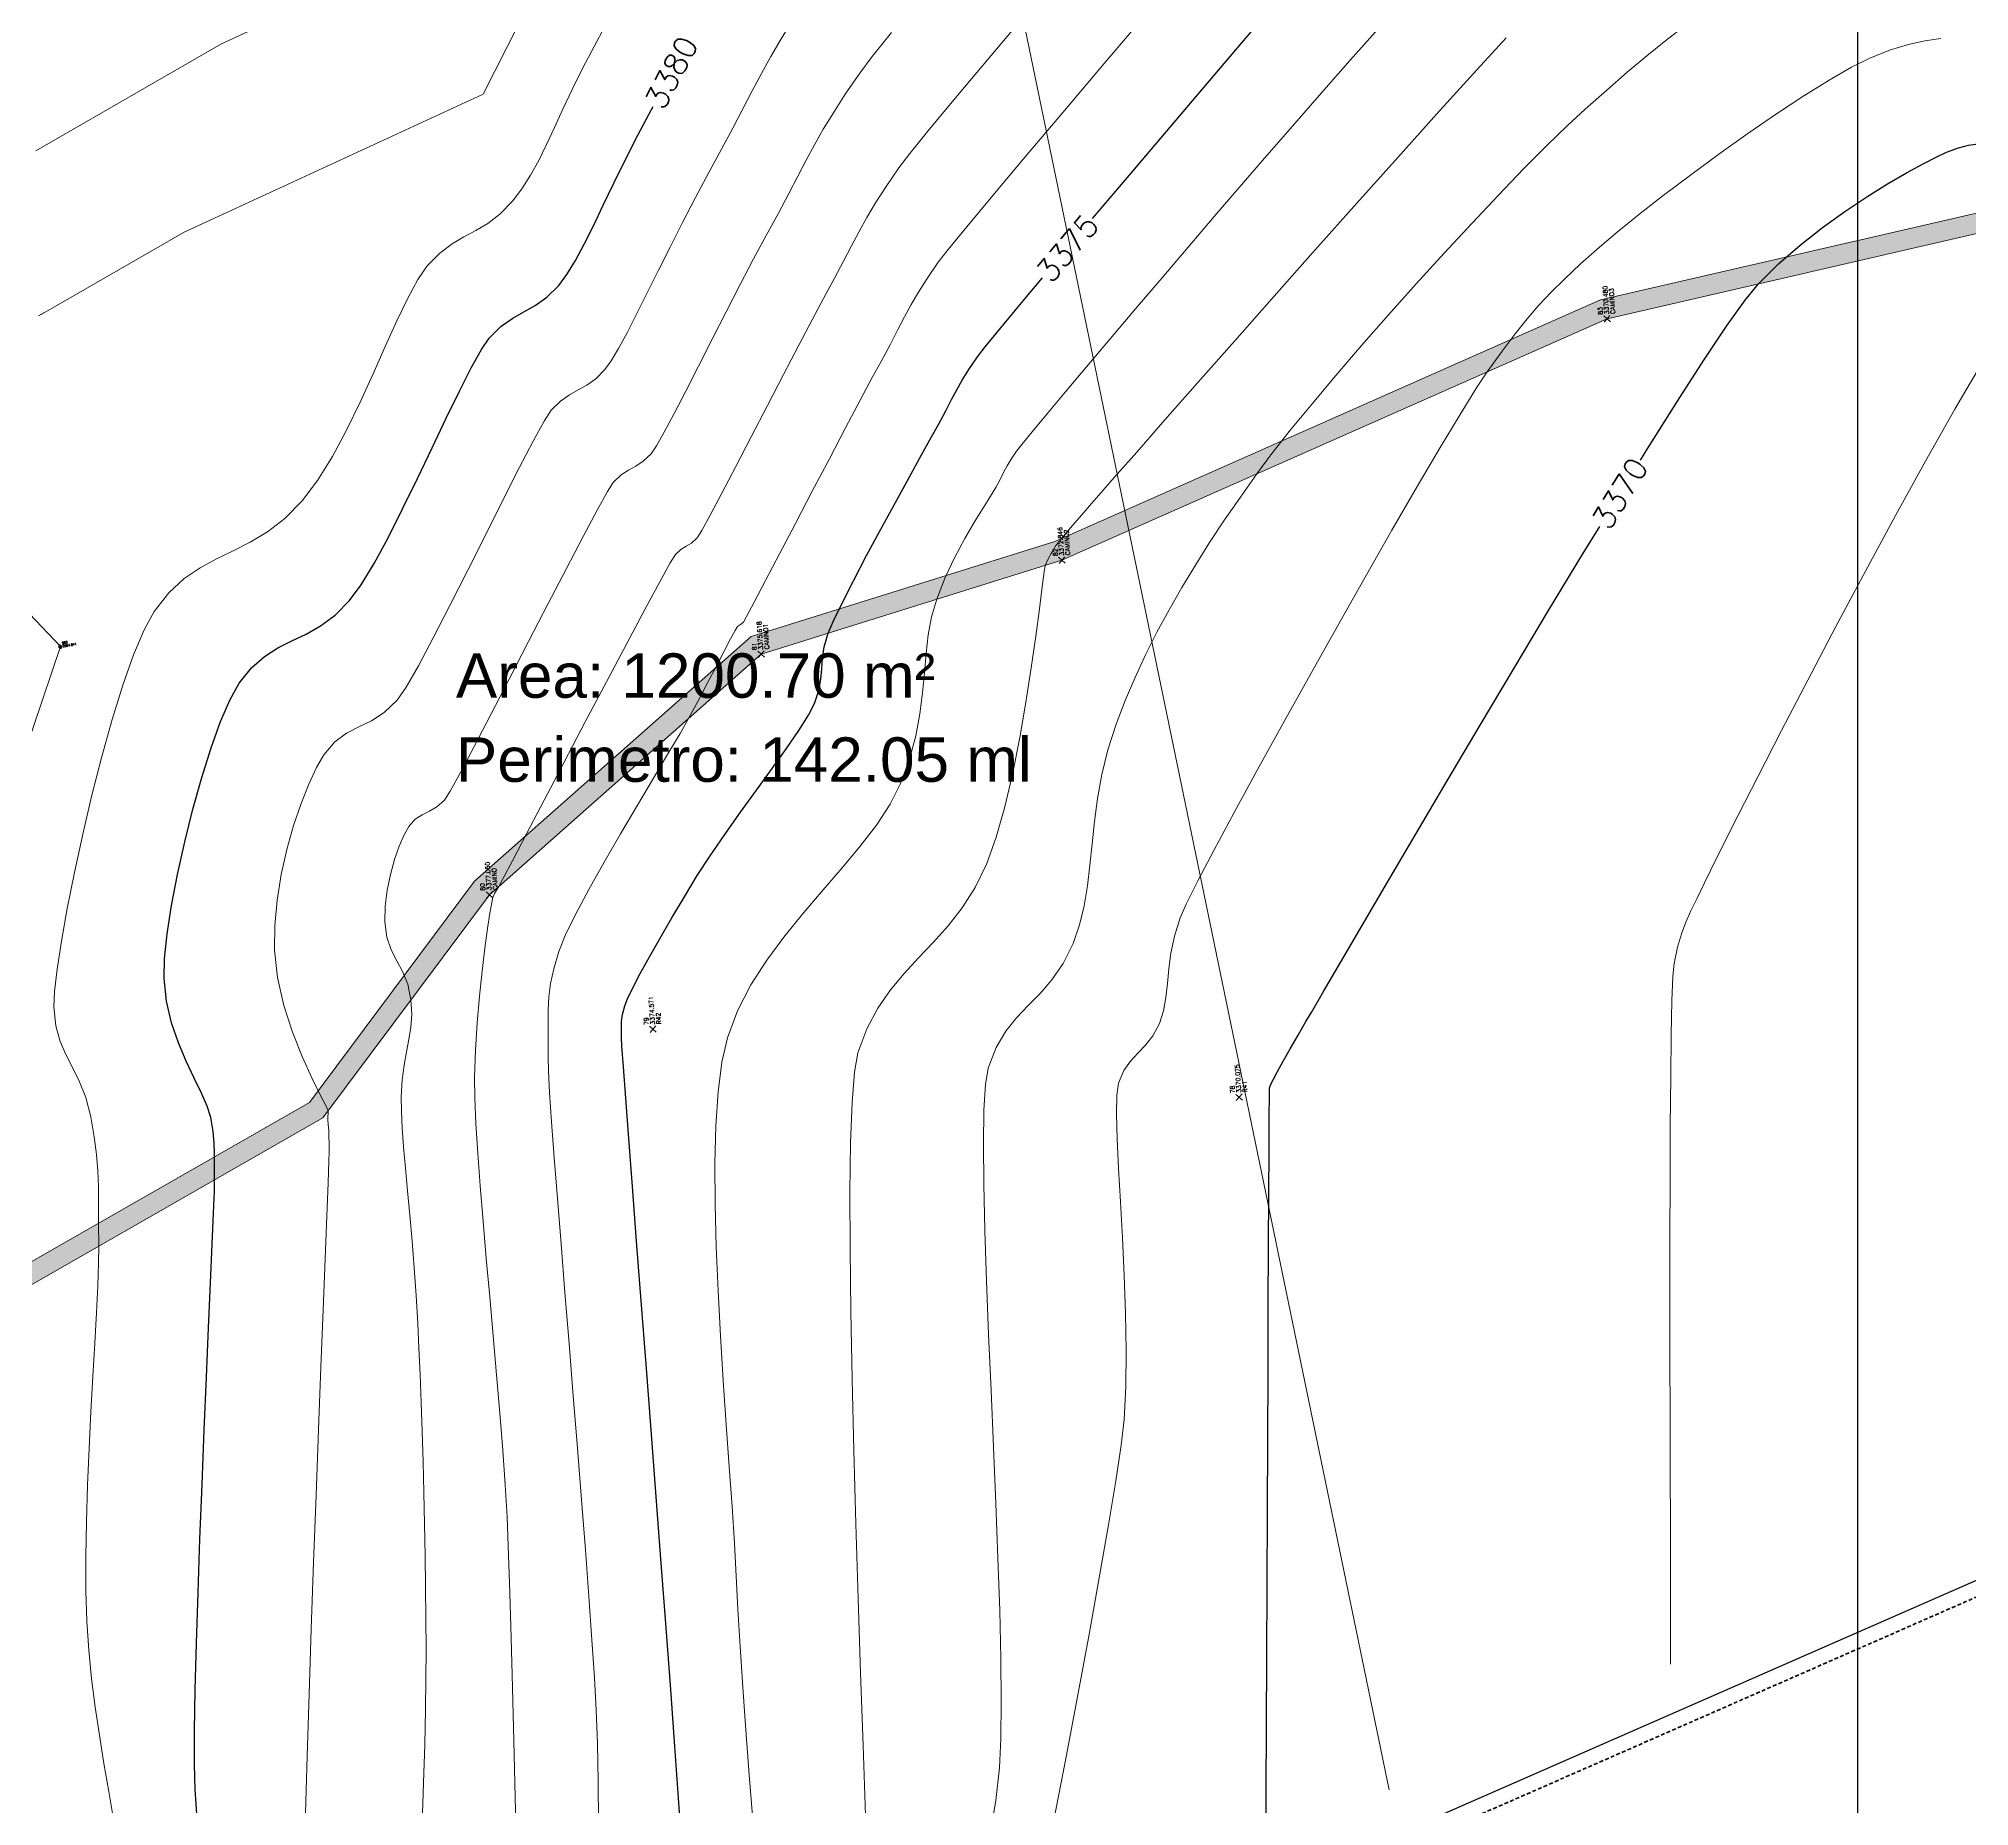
# Model space of a CAD drawing. Header units: millimetres. Extents: x 736950 to 740938, y 8500595 to 8502163.
# Drawn here: x 738318.1 to 738405, y 8501204.1 to 8501283.7 of the extents above; entities that cross this region are included whole.
import ezdxf

# ---------------------------------------------------------------- set-up
doc = ezdxf.new("R2010")
doc.units = ezdxf.units.MM
doc.linetypes.add('DASHED', pattern=[0.75, 0.5, -0.25])
for name, color, linetype, lineweight in [('camino', 22, 'Continuous', 5), ('CAMINO ACTUAL', 1, 'Continuous', 13), ('CONT-MJR', 80, 'Continuous', 30), ('CONT-MNR', 96, 'Continuous', 15), ('COTAS', 40, 'Continuous', 5), ('CUADROS', 9, 'Continuous', 20), ('otros', 4, 'Continuous', 5), ('PERIMETRO', 7, 'Continuous', 35), ('pista', 251, 'Continuous', 5), ('PUNTOS', 7, 'Continuous', 5), ('saiwite', 5, 'Continuous', 5)]:
    doc.layers.add(name, color=color, linetype=linetype, lineweight=lineweight)
doc.layers.add('Cuadricula Coordenadas', color=5, linetype='Continuous')
doc.styles.add('5mm', font='arial.ttf', dxfattribs={"height": 3})
doc.styles.add('COTAS', font='arial.ttf')
doc.styles.add('CUADROS', font='arial.ttf')
doc.styles.get("Standard").update_dxf_attribs({"font": 'simplex.shx'})
doc.dimstyles.new('Copy of GenDist', dxfattribs={"dimtxt": 2, "dimasz": 2, "dimexe": 0.18, "dimexo": 0.0625, "dimgap": 1, "dimtad": 2, "dimdec": 3, "dimzin": 1, "dimdsep": 46, "dimtxsty": 'COTAS', "dimcen": 0.09, "dimadec": 3, "dimazin": 0, "dimtfac": 1, "dimtdec": 3, "dimtofl": 0, "dimtmove": 0, "dimatfit": 3, "dimfxl": 1, "dimtolj": 1, "dimtzin": 0, "dimarcsym": 0})

# ---------------------------------------------------------------- blocks, each defined once
blk = doc.blocks.new('*D163')
at = {"layer": 'COTAS', "color": 0, "lineweight": -2, "transparency": 16777216}
for p, q in [((738500.5089385347, 8501255.337296061), (738500.1813338534, 8501256.084601562)), ((738328.9624142987, 8501180.828909995), (738498.4218817083, 8501255.11675439)), ((738327.3860282311, 8501179.44346718), (738327.0584235499, 8501180.19077268))]:
    blk.add_line(p, q, dxfattribs=at)
at = {"layer": 'COTAS', "color": 0, "transparency": 16777216}
for points in [[(738498.2880496676, 8501255.422041299), (738498.5557137486, 8501254.811467484), (738500.2536031553, 8501255.919746634)], [(738328.828582258, 8501181.134196902), (738329.0962463389, 8501180.523623087), (738327.1306928517, 8501180.025917752)]]:
    blk.add_solid(points, dxfattribs=at)
at = {"layer": 'Defpoints', "color": 0, "transparency": 16777216}
for p in [(738500.2536031553, 8501255.919746634), (738500.5340320421, 8501255.280054767), (738327.4111217386, 8501179.386225885)]:
    blk.add_point(p, dxfattribs=at)
at = {"layer": 'COTAS', "color": 0, "transparency": 16777216, "insert": (738412.880665734, 8501219.823920406), "char_height": 2, "attachment_point": 5, "rotation": 23.67174162238211, "style": 'COTAS'}
blk.add_mtext('\\A1;189.028', dxfattribs=at)

msp = doc.modelspace()

# ---------------------------------------------------------------- hatches: boundary and pattern name
at = {"layer": 'pista'}
h = msp.add_hatch(dxfattribs=at)
h.set_pattern_fill('HONEY', color=256, scale=3, angle=9.94991650582834, style=0)
h.set_pattern_definition([(9.94991650582834, (1479841.21072825, -18.49207214638591), (0.4979252195647159, 0.4170677100899267), [0.375, -0.75]), (129.9499165058283, (1479841.21072825, -18.49207214638591), (-0.6101538418184378, 0.222682034283025), [0.3749999999999999, -0.7499999999999998]), (69.94991650582834, (1479841.21072825, -18.49207214638591), (-0.112228622253722, 0.6397497443729518), [-0.75, 0.375])])
h.paths.add_polyline_path([(738324.6607803253, 8501303.255688567), (738340.4924515977, 8501317.889334468), (738348.8662337415, 8501324.073052296), (738353.590805852, 8501327.284200039), (738353.3935913751, 8501328.238359738), (738348.3457597718, 8501324.807502367), (738339.9179463997, 8501318.583884543), (738324.2255770555, 8501304.078999216), (738315.7325336294, 8501302.122292453), (738315.3895158557, 8501301.119687961)])
h.paths.add_polyline_path([(738357.4758860999, 8501329.924770733), (738355.3178019538, 8501329.546187053), (738353.3935913751, 8501328.238359738), (738353.590805852, 8501327.284200039)])
h.paths.add_polyline_path([(738355.3178019538, 8501329.546187053), (738357.4758860999, 8501329.924770733), (738361.0578508263, 8501332.359323043), (738363.3835271286, 8501333.415346753), (738363.2229229206, 8501334.330857413), (738360.6156308141, 8501333.146959946)])
h.paths.add_polyline_path([(738372.2578746635, 8501337.44493651), (738376.051893744, 8501343.604659278), (738384.3371857059, 8501343.315453827), (738396.3431088859, 8501336.743085163), (738397.7625263938, 8501336.992087642), (738384.5820186181, 8501344.207455842), (738375.5601263958, 8501344.522372976), (738371.6356416285, 8501338.150834598), (738363.2229229206, 8501334.330857413), (738363.3835271286, 8501333.415346753)])
h.paths.add_polyline_path([(738436.6034008801, 8501329.990238985), (738444.2017746986, 8501325.43121988), (738452.8734561556, 8501307.334992252), (738462.2723454447, 8501299.215247), (738472.0773927479, 8501292.336898148), (738476.4099973171, 8501284.113763375), (738475.7676183763, 8501275.937908038), (738473.3720247473, 8501270.147524597), (738463.7300826617, 8501267.01979427), (738453.6966851103, 8501272.36147203), (738447.4627184485, 8501277.597434692), (738440.2922288832, 8501281.82037677), (738429.9443386114, 8501278.080471296), (738419.3518401972, 8501279.321331613), (738406.5075618846, 8501276.137968121), (738388.4123257946, 8501271.967200011), (738375.1903402089, 8501266.111610735), (738375.3505656625, 8501265.198259134), (738388.6981989648, 8501271.109493716), (738406.7169004902, 8501275.262621386), (738419.409583229, 8501278.408412987), (738430.0505363679, 8501277.161876433), (738440.2001518973, 8501280.830122007), (738446.9413410703, 8501276.860009344), (738453.1902639542, 8501271.61148482), (738463.6443750293, 8501266.045823503), (738474.0448573995, 8501269.419615198), (738476.6536982558, 8501275.725437986), (738477.3276306477, 8501284.302888758), (738472.7722720027, 8501292.948803121), (738462.8263635708, 8501299.92596761), (738453.6039266584, 8501307.893274814), (738444.8965941606, 8501326.063899701), (738436.8460261285, 8501330.894235026), (738416.3518244564, 8501330.566419892), (738403.3274363902, 8501333.945704658), (738397.7625263938, 8501336.992087642), (738396.3431088859, 8501336.743085163), (738402.9932677158, 8501333.10260747), (738416.2440572663, 8501329.664580975)])
h.paths.add_polyline_path([(738366.9855507249, 8501262.47797515), (738367.1719360423, 8501261.576208904), (738375.3505656625, 8501265.198259134), (738375.1903402089, 8501266.111610735)])
h.paths.add_polyline_path([(738364.1546022783, 8501260.239929484), (738367.1719360423, 8501261.576208904), (738366.9855507249, 8501262.47797515), (738363.8370059141, 8501261.083586605), (738350.1546530364, 8501256.803430917), (738337.7098892569, 8501245.781399498), (738330.268049402, 8501235.809736565), (738311.8317502447, 8501225.265813686), (738303.5339075474, 8501214.184070656), (738277.807083866, 8501203.88603263), (738277.989679435, 8501202.989698078), (738304.1029048496, 8501213.44240657), (738312.4404135846, 8501224.57712347), (738330.8773626128, 8501235.121418016), (738338.3758479202, 8501245.168982793), (738350.6071806496, 8501256.001983404)])
h.paths.add_polyline_path([(738440.6798589167, 8501280.996831685), (738440.5931579545, 8501282.367079195), (738440.1818386264, 8501282.3410534), (738440.2685395887, 8501280.97080589)], flags=24)
h.paths.add_polyline_path([(738440.3988502925, 8501280.981238337), (738440.3189465342, 8501282.244060837), (738439.9076272061, 8501282.218035042), (738439.9875309644, 8501280.955212543)], flags=24)
h.paths.add_polyline_path([(738440.11945135, 8501280.96396976), (738440.0935117037, 8501281.373927556), (738439.6821923755, 8501281.347901762), (738439.7081320218, 8501280.937943965)], flags=24)
h.paths.add_polyline_path([(738430.5302433862, 8501277.32858611), (738430.4435424239, 8501278.69883362), (738430.0322230958, 8501278.672807826), (738430.118924058, 8501277.302560316)], flags=25)
h.paths.add_polyline_path([(738430.249234762, 8501277.312992763), (738430.1693310036, 8501278.575815262), (738429.7580116754, 8501278.54978947), (738429.8379154339, 8501277.286966968)], flags=24)
h.paths.add_polyline_path([(738429.9698358176, 8501277.295724185), (738429.9438961713, 8501277.705681982), (738429.5325768432, 8501277.679656187), (738429.5585164895, 8501277.26969839)], flags=24)
h.paths.add_polyline_path([(738419.8892902513, 8501278.575122667), (738419.802589289, 8501279.945370175), (738419.3912699609, 8501279.91934438), (738419.4779709232, 8501278.549096873)], flags=24)
h.paths.add_polyline_path([(738419.6082816274, 8501278.559529318), (738419.528377869, 8501279.822351817), (738419.1170585409, 8501279.796326023), (738419.1969622993, 8501278.533503523)], flags=24)
h.paths.add_polyline_path([(738419.3288826848, 8501278.542260738), (738419.3029430385, 8501278.952218536), (738418.8916237104, 8501278.926192742), (738418.9175633567, 8501278.516234944)], flags=24)
h.paths.add_polyline_path([(738407.1966075088, 8501275.429331064), (738407.1099065467, 8501276.799578574), (738406.6985872185, 8501276.77355278), (738406.7852881807, 8501275.403305272)], flags=24)
h.paths.add_polyline_path([(738406.915598885, 8501275.413737714), (738406.8356951266, 8501276.676560216), (738406.4243757986, 8501276.650534421), (738406.5042795569, 8501275.387711922)], flags=24)
h.paths.add_polyline_path([(738406.6361999424, 8501275.396469137), (738406.6102602961, 8501275.806426933), (738406.198940968, 8501275.78040114), (738406.2248806143, 8501275.370443342)], flags=24)
h.paths.add_polyline_path([(738389.1778379105, 8501271.276199086), (738389.0911369483, 8501272.646446595), (738388.6798176202, 8501272.6204208), (738388.7665185825, 8501271.250173293)], flags=24)
h.paths.add_polyline_path([(738388.8968973614, 8501271.260610044), (738388.816993603, 8501272.523432544), (738388.4056742749, 8501272.497406749), (738388.4855780333, 8501271.23458425)], flags=24)
h.paths.add_polyline_path([(738388.6174303434, 8501271.243337162), (738388.5914906971, 8501271.653294958), (738388.1801713691, 8501271.627269164), (738388.2061110153, 8501271.217311367)], flags=24)
h.paths.add_polyline_path([(738364.6343092956, 8501260.406639164), (738364.5476083333, 8501261.776886672), (738364.1362890052, 8501261.75086088), (738364.2229899674, 8501260.38061337)], flags=25)
h.paths.add_polyline_path([(738364.3533006735, 8501260.391045814), (738364.2733969152, 8501261.653868314), (738363.862077587, 8501261.62784252), (738363.9419813454, 8501260.36502002)], flags=24)
h.paths.add_polyline_path([(738364.0739017309, 8501260.373777237), (738364.0479620846, 8501260.783735033), (738363.6366427565, 8501260.757709239), (738363.6625824028, 8501260.347751442)], flags=24)
h.paths.add_polyline_path([(738351.086887663, 8501256.168693075), (738351.0001867007, 8501257.538940582), (738350.5888673727, 8501257.512914788), (738350.6755683349, 8501256.14266728)], flags=24)
h.paths.add_polyline_path([(738350.805879037, 8501256.153099725), (738350.7259752786, 8501257.415922226), (738350.3146559505, 8501257.389896432), (738350.3945597089, 8501256.127073932)], flags=24)
h.paths.add_polyline_path([(738350.5264800944, 8501256.135831147), (738350.5005404481, 8501256.545788944), (738350.08922112, 8501256.519763151), (738350.1151607663, 8501256.109805353)], flags=24)
h.paths.add_polyline_path([(738338.8555549445, 8501245.335692476), (738338.7786664224, 8501246.550861299), (738338.3673470942, 8501246.524835505), (738338.4442356164, 8501245.309666684)], flags=25)
h.paths.add_polyline_path([(738338.5745463207, 8501245.320099127), (738338.4946425622, 8501246.582921628), (738338.0833232342, 8501246.556895833), (738338.1632269926, 8501245.294073334)], flags=25)
h.paths.add_polyline_path([(738338.2951473796, 8501245.30283055), (738338.2692077333, 8501245.712788349), (738337.8578884052, 8501245.686762555), (738337.8838280515, 8501245.276804758)], flags=24)

# ---------------------------------------------------------------- linework, layer by layer
at = {"linetype": 'Continuous', "extrusion": (-0.172787269436437, 0.9849591664230046, 0), "elevation": 8245818.228062788}
msp.add_lwpolyline([(-2196123.091162655, 0), (-2196122.891162654, 0)], dxfattribs=at)
at = {"linetype": 'Continuous', "extrusion": (0.9849591664230046, 0.172787269436437, 0), "elevation": 2196122.991162655}
msp.add_lwpolyline([(8245818.328062789, 0), (8245818.128062788, 0)], dxfattribs=at)
at = {"linetype": 'Continuous'}
msp.add_circle((738319.0548417952, 8501256.343377916), 0.05, dxfattribs=at)
at = {"layer": 'camino'}
for p, q in [((738388.6981989652, 8501271.109493716), (738406.7169004888, 8501275.262621386)), ((738364.1546022783, 8501260.239929484), (738388.6981989652, 8501271.109493716)), ((738350.6071806417, 8501256.001983397), (738364.1546022783, 8501260.239929484)), ((738338.3758479244, 8501245.168982798), (738350.6071806417, 8501256.001983397)), ((738330.8773626132, 8501235.121418016), (738338.3758479244, 8501245.168982798))]:
    msp.add_line(p, q, dxfattribs=at)
at = {"layer": 'CAMINO ACTUAL'}
for points in [[(738475.7676183763, 8501275.937908038), (738473.3720247473, 8501270.147524597), (738463.7300826617, 8501267.01979427), (738453.6966851103, 8501272.36147203), (738447.4627184485, 8501277.597434692), (738440.2922288832, 8501281.82037677), (738429.9443386114, 8501278.080471296), (738419.3518401972, 8501279.321331613), (738406.5075618846, 8501276.137968121), (738388.4123257946, 8501271.967200011), (738363.8370059141, 8501261.083586605), (738350.1546530364, 8501256.803430917), (738337.7098892569, 8501245.781399498), (738330.268049402, 8501235.809736565), (738311.8317502447, 8501225.265813686)], [(738476.6536982558, 8501275.725437986), (738474.0448573995, 8501269.419615198), (738463.6443750293, 8501266.045823503), (738453.1902639542, 8501271.61148482), (738446.9413410703, 8501276.860009344), (738440.2001518973, 8501280.830122007), (738430.0505363679, 8501277.161876433), (738419.409583229, 8501278.408412987), (738406.7169004902, 8501275.262621386), (738388.6981989648, 8501271.109493716), (738364.1546022783, 8501260.239929484), (738350.6071806496, 8501256.001983404), (738338.3758479202, 8501245.168982793), (738330.8773626128, 8501235.121418016), (738312.4404135846, 8501224.57712347)]]:
    msp.add_lwpolyline(points, dxfattribs=at)
at = {"layer": 'CONT-MJR', "flags": 128}
for points, elevation in [([(738365.5371365547, 8501275.625404755), (738366.8298752545, 8501277.152700728), (738368.6051835193, 8501279.245566439), (738370.4548109572, 8501281.42240374), (738372.3321511842, 8501283.62887595), (738374.1905978188, 8501285.810646404)], 3375), ([(738325.2099934571, 8501203.56139218), (738325.1197700949, 8501204.875264041), (738325.0924289039, 8501206.004621848), (738325.0965412516, 8501207.52286731), (738325.1276863827, 8501209.363371061), (738325.1814435335, 8501211.459503738), (738325.253391949, 8501213.74463598), (738325.3391108701, 8501216.152138421), (738325.4341795366, 8501218.615381699), (738325.5341771905, 8501221.06773645), (738325.6346830715, 8501223.442573313), (738325.7312764234, 8501225.673262922), (738325.8195364842, 8501227.693175916), (738325.895042497, 8501229.435682926), (738325.953373705, 8501230.834154597), (738325.990109345, 8501231.821961557), (738326.0008286609, 8501232.332474452), (738325.9982258577, 8501232.98724983), (738325.9995642741, 8501233.510416465), (738325.9847022551, 8501233.987139724), (738325.9334981423, 8501234.502584979), (738325.8258102784, 8501235.141917601), (738325.6716723022, 8501235.644639488), (738325.4123181697, 8501236.237317026), (738325.08488079, 8501236.91483946), (738324.7264930673, 8501237.672096036), (738324.3742879131, 8501238.503976), (738324.065398229, 8501239.405368596), (738323.8369569237, 8501240.371163068), (738323.7260969032, 8501241.396248665), (738323.7483016094, 8501242.290227989), (738323.8644300423, 8501243.405355722), (738324.062153507, 8501244.688931212), (738324.3291433137, 8501246.088253804), (738324.6530707671, 8501247.550622843), (738325.0216071781, 8501249.023337679), (738325.4224238469, 8501250.453697652), (738325.8431920892, 8501251.789002111), (738326.271583207, 8501252.976550402), (738326.6952685086, 8501253.963641873), (738327.1019193018, 8501254.697575865), (738327.6587781061, 8501255.394406319), (738328.2429324462, 8501255.903466824), (738328.8500981012, 8501256.285488125), (738329.4759908508, 8501256.601200966), (738330.1163264831, 8501256.911336089), (738330.7668207721, 8501257.27662424), (738331.4231894996, 8501257.75779616), (738332.0811484512, 8501258.4155826), (738332.5977644406, 8501259.122420302), (738333.1794718046, 8501260.0872854), (738333.8082254189, 8501261.248714482), (738334.4659801606, 8501262.545244135), (738335.1346909094, 8501263.915410947), (738335.7963125417, 8501265.297751503), (738336.4327999365, 8501266.630802395), (738337.0261079688, 8501267.853100209), (738337.5581915176, 8501268.903181529), (738338.0110054627, 8501269.719582945), (738338.3665046799, 8501270.240841046), (738338.9047022209, 8501270.775996758), (738339.4228761647, 8501271.142614236), (738339.9309459492, 8501271.425011521), (738340.4388310243, 8501271.707506642), (738340.956450831, 8501272.074417632), (738341.4937248143, 8501272.610062528), (738341.8637904762, 8501273.108461631), (738342.2439667459, 8501273.731226094), (738342.6400376596, 8501274.465942383), (738343.0577872578, 8501275.300196955), (738343.5029995732, 8501276.221576272), (738343.9814586404, 8501277.217666797), (738344.4989484992, 8501278.27605499), (738345.061253182, 8501279.38432731), (738345.6741567289, 8501280.530070217), (738345.7456008737, 8501280.661495628)], 3380), ([(738390.2018233171, 8501264.734833814), (738390.5433338576, 8501265.287238078), (738391.8686869392, 8501267.394499876), (738393.0598108032, 8501269.242799854), (738394.0858405818, 8501270.776910685), (738394.9159114003, 8501271.941605037), (738395.519158391, 8501272.681655576), (738396.4238250451, 8501273.576186052), (738397.3923111295, 8501274.421704052), (738398.3958984796, 8501275.21142489), (738399.4058689238, 8501275.93856388), (738400.3935042961, 8501276.596336327), (738401.3300864283, 8501277.177957552), (738402.1868971518, 8501277.676642857), (738402.9352182995, 8501278.08560756), (738403.546331702, 8501278.398066968), (738403.9915191907, 8501278.607236395), (738404.5252027125, 8501278.810754677), (738404.9796018623, 8501278.92771301), (738405.3979985768, 8501278.994030993)], 3370), ([(738347.0257104611, 8501202.515039366), (738346.8888864124, 8501204.502756307), (738346.7238631087, 8501206.813437533), (738346.5357623685, 8501209.385767123), (738346.329706015, 8501212.158429155), (738346.1108158702, 8501215.070107706), (738345.8842137535, 8501218.059486853), (738345.655021484, 8501221.065250672), (738345.4283608851, 8501224.026083242), (738345.2093537803, 8501226.88066864), (738345.003121985, 8501229.567690942), (738344.8147873244, 8501232.025834227), (738344.6494716197, 8501234.193782572), (738344.5122966904, 8501236.010220055), (738344.4083843566, 8501237.413830752), (738344.3428564426, 8501238.343298739), (738344.3208347696, 8501238.737308098), (738344.3207288291, 8501239.144673044), (738344.3261142569, 8501239.4663775), (738344.3649686214, 8501239.780694794), (738344.4652694913, 8501240.165898256), (738344.5952405047, 8501240.485152973), (738344.834807427, 8501240.977849746), (738345.1689760705, 8501241.616493994), (738345.5827522412, 8501242.373591147), (738346.06114175, 8501243.221646622), (738346.5891503978, 8501244.13316584), (738347.1517840018, 8501245.080654226), (738347.7340483649, 8501246.036617199), (738348.3094031942, 8501246.927340988), (738348.9685758378, 8501247.886920186), (738349.6767796688, 8501248.882560961), (738350.399228063, 8501249.881469488), (738351.1011343921, 8501250.850851936), (738351.7477120346, 8501251.757914476), (738352.3041743599, 8501252.56986328), (738352.7357347467, 8501253.253904516), (738353.0076065684, 8501253.77724436), (738353.2086758112, 8501254.369190572), (738353.3039394158, 8501254.877791218), (738353.3434251714, 8501255.346449742), (738353.3771608641, 8501255.818569567), (738353.4551742792, 8501256.337554129), (738353.6274932101, 8501256.946806857), (738353.8608235207, 8501257.498162199), (738354.252467386, 8501258.306868901), (738354.7649699186, 8501259.308826318), (738355.3608762235, 8501260.439933807), (738356.002731408, 8501261.63609072), (738356.6530805875, 8501262.833196415), (738357.2744688641, 8501263.96715024), (738357.8294413498, 8501264.97385155), (738358.2805431525, 8501265.789199702), (738358.5903193806, 8501266.349094048), (738358.9206372416, 8501266.962195575), (738359.1827925015, 8501267.465965904), (738359.4167300723, 8501267.911106458), (738359.6623948637, 8501268.348318659), (738359.9597317852, 8501268.828303928), (738360.3486857509, 8501269.401763689), (738360.6993449314, 8501269.849729672), (738361.4039615854, 8501270.707687298), (738362.4159293284, 8501271.921299893), (738363.2776826508, 8501272.947059268)], 3375), ([(738373.3338339127, 8501202.067277573), (738373.3461340631, 8501204.776741171), (738373.3595852212, 8501207.733516855), (738373.3738919505, 8501210.86607459), (738373.3887588157, 8501214.102884341), (738373.4038903869, 8501217.372416075), (738373.4189912244, 8501220.603139762), (738373.433765898, 8501223.72352536), (738373.4479189701, 8501226.662042841), (738373.4611550081, 8501229.347162168), (738373.4731785775, 8501231.707353309), (738373.4836942416, 8501233.671086226), (738373.49240657, 8501235.166830888), (738373.4990201242, 8501236.12305726), (738373.5032394743, 8501236.468235308), (738373.5421587125, 8501236.597446863), (738373.5989700927, 8501236.721909972), (738373.6785753067, 8501236.871751256), (738373.860406054, 8501237.203132633), (738374.1210831883, 8501237.671638368), (738374.4372275659, 8501238.232852718), (738374.7854600379, 8501238.842359949), (738375.1424014621, 8501239.455744324), (738375.4040310922, 8501239.903822737), (738375.9326748255, 8501240.81089462), (738376.6974677946, 8501242.121732647), (738377.6675451322, 8501243.781109484), (738378.81204196, 8501245.733797802), (738380.1000934128, 8501247.924570272), (738381.5008346166, 8501250.298199564), (738382.9834007031, 8501252.799458347), (738384.5169267976, 8501255.37311929), (738386.0705480317, 8501257.963955065), (738387.6133995339, 8501260.516738342), (738388.3718510714, 8501261.759339709)], 3370)]:
    msp.add_lwpolyline(points, dxfattribs=dict(at, elevation=elevation))
at = {"layer": 'CONT-MNR'}
for points, elevation in [([(738317.9521777319, 8501278.672552498), (738326.283667749, 8501283.47303508), (738335.0629661656, 8501287.557550097), (738338.7756680384, 8501290.608323613), (738341.5100959566, 8501295.618983233), (738345.5030486116, 8501302.376847968), (738348.6037293798, 8501306.472195193), (738353.5752748018, 8501312.034422893), (738357.0104322358, 8501317.611601498), (738361.460405368, 8501323.18019772), (738366.6204160965, 8501328.315082017), (738369.5212770973, 8501330.927577239), (738372.88427613, 8501333.185515072), (738375.3526131345, 8501334.333893802), (738378.4518994886, 8501335.147808004), (738380.281586761, 8501335.566942897), (738382.0390527166, 8501336.192970702), (738384.8389759001, 8501338.16682027), (738387.0298092489, 8501340.58820912), (738388.0231629792, 8501341.786267506), (738388.6309016163, 8501342.291351352), (738389.564561916, 8501342.82931275), (738390.4970781886, 8501343.205125919), (738392.4973638819, 8501344.135746632)], 3558), ([(738318.1938562416, 8501271.303415043), (738324.632668838, 8501275.013364604), (738338.0862726392, 8501281.218311325), (738342.337224455, 8501289.620097503), (738350.6540273826, 8501302.585284958), (738357.3666359101, 8501310.181624744), (738360.6523539388, 8501315.342425155), (738363.7819556361, 8501319.803654635), (738367.5069609387, 8501323.28497698), (738371.9398996892, 8501327.34644882), (738377.9204716672, 8501330.479538186), (738383.8532604187, 8501332.385532258), (738389.7082295901, 8501334.141272489), (738392.4969470637, 8501335.066681469), (738393.6344734393, 8501335.754329855), (738394.2528408048, 8501336.41942038), (738395.0577329239, 8501337.566789532), (738396.773506791, 8501338.691353614), (738401.9837810759, 8501341.343023391)], 3557)]:
    msp.add_lwpolyline(points, dxfattribs=dict(at, elevation=elevation))
at = {"layer": 'CONT-MNR', "flags": 128}
for points, elevation in [([(738330.0864174383, 8501203.814847471), (738330.1614215274, 8501206.37615386), (738330.2504654013, 8501209.162693713), (738330.3500667181, 8501212.100683564), (738330.4567431402, 8501215.116339957), (738330.5670123296, 8501218.135879425), (738330.6773919428, 8501221.08551851), (738330.7843996473, 8501223.891473748), (738330.8845530996, 8501226.479961673), (738330.9743699603, 8501228.777198832), (738331.0503678931, 8501230.709401755), (738331.1090645557, 8501232.202786988), (738331.1469776124, 8501233.183571061), (738331.1606247224, 8501233.57797052), (738331.1586909853, 8501233.962874413), (738331.1504552093, 8501234.275666721), (738331.1382725904, 8501234.55588363), (738331.1201304058, 8501234.819509052), (738331.1006918206, 8501235.036918757), (738331.0923258523, 8501235.179236667), (738331.1101710001, 8501235.313267628), (738331.119249201, 8501235.445532959), (738331.0169917241, 8501235.649686957), (738330.7528289949, 8501236.15784382), (738330.3789801565, 8501236.917937417), (738329.9476643471, 8501237.877901608), (738329.511100705, 8501238.985670257), (738329.1215083705, 8501240.189177226), (738328.8311064817, 8501241.436356382), (738328.6921141816, 8501242.675141586), (738328.704975064, 8501243.784504546), (738328.8143423868, 8501244.92909864), (738329.0040434826, 8501246.079635954), (738329.2579056846, 8501247.206828577), (738329.5597563309, 8501248.281388594), (738329.8934227515, 8501249.274028089), (738330.2427322823, 8501250.155459153), (738330.5915122564, 8501250.89639387), (738330.9235900082, 8501251.467544328), (738331.418530182, 8501252.052135535), (738331.9438682782, 8501252.439859599), (738332.4928915444, 8501252.725872787), (738333.0588872328, 8501253.005331371), (738333.635142592, 8501253.373391619), (738334.2149448748, 8501253.9252098), (738334.6186693254, 8501254.511473654), (738335.1742162209, 8501255.476103282), (738335.8461537785, 8501256.733081799), (738336.5990502166, 8501258.196392322), (738337.3974737471, 8501259.78001797), (738338.2059925891, 8501261.397941861), (738338.9891749582, 8501262.96414711), (738339.7115890703, 8501264.392616834), (738340.3378031421, 8501265.597334156), (738340.8323853875, 8501266.49228219), (738341.1599040269, 8501266.991444055), (738341.5752814998, 8501267.404473862), (738341.9752048859, 8501267.687426925), (738342.3673299444, 8501267.90537937), (738342.7593124468, 8501268.123407323), (738343.1588081546, 8501268.406586917), (738343.5734728314, 8501268.819994275), (738343.8560005514, 8501269.21173381), (738344.1910241991, 8501269.772080684), (738344.5743464686, 8501270.479111182), (738345.0017700383, 8501271.3109016), (738345.469097598, 8501272.245528238), (738345.9721318346, 8501273.261067387), (738346.5066754314, 8501274.33559534), (738347.0685310776, 8501275.447188396), (738347.6535014582, 8501276.573922845), (738348.25738926, 8501277.693874983), (738348.8282944631, 8501278.743533704), (738349.3304860054, 8501279.689952213), (738349.7840199926, 8501280.557053264), (738350.2089525437, 8501281.368759613), (738350.6253397666, 8501282.148994017), (738351.0532377746, 8501282.92167923), (738351.5127026815, 8501283.710738009), (738352.023790601, 8501284.54009311)], 3379), ([(738339.576592408, 8501202.620524721), (738339.5188863655, 8501205.179601118), (738339.459446803, 8501207.673175754), (738339.3991316307, 8501210.04400007), (738339.3387987595, 8501212.2348255), (738339.279306098, 8501214.188403476), (738339.2215115569, 8501215.847485442), (738339.1662730462, 8501217.15482283), (738339.0846006377, 8501218.595975783), (738338.9757239345, 8501220.161195882), (738338.8456708459, 8501221.820382511), (738338.7004692927, 8501223.543435052), (738338.5461471891, 8501225.300252892), (738338.3887324445, 8501227.060735414), (738338.2342529835, 8501228.794781998), (738338.0887367141, 8501230.472292034), (738337.9582115551, 8501232.063164903), (738337.8487054174, 8501233.537299987), (738337.7662462234, 8501234.864596672), (738337.716861882, 8501236.014954343), (738337.706580311, 8501236.958272383), (738337.7450412023, 8501238.17484379), (738337.8208983142, 8501239.401792916), (738337.9237394804, 8501240.600619089), (738338.0431525375, 8501241.732821632), (738338.1687253157, 8501242.759899875), (738338.2900456537, 8501243.643353146), (738338.3967013858, 8501244.344680768), (738338.4782803467, 8501244.825382065), (738338.5243703738, 8501245.04695637), (738338.6027535922, 8501245.232603014), (738338.6932869491, 8501245.371067064), (738338.8029195112, 8501245.54722995), (738338.9781004769, 8501245.88040469), (738339.4093768758, 8501246.703471202), (738340.0464728574, 8501247.919222519), (738340.8391125741, 8501249.430451665), (738341.7370201757, 8501251.13995167), (738342.6899198088, 8501252.95051556), (738343.6475356265, 8501254.764936361), (738344.5595917775, 8501256.48600711), (738345.375812413, 8501258.016520824), (738346.0459216808, 8501259.25927054), (738346.5196437341, 8501260.117049279), (738346.7467027181, 8501260.492650071), (738346.9987450487, 8501260.724222386), (738347.2400979355, 8501260.866115065), (738347.481319751, 8501261.008077169), (738347.7329688629, 8501261.239857763), (738347.9373426178, 8501261.56978293), (738348.3182793076, 8501262.264615402), (738348.8399607316, 8501263.249868067), (738349.4665686883, 8501264.451053808), (738350.1622849768, 8501265.79368551), (738350.8912913935, 8501267.203276068), (738351.6177697367, 8501268.60533836), (738352.3059018088, 8501269.925385274), (738352.9198694034, 8501271.088929696), (738353.4238543193, 8501272.021484517), (738353.9169518361, 8501272.931847828), (738354.3252747451, 8501273.709860366), (738354.6813217497, 8501274.396772204), (738355.0175915534, 8501275.033833418), (738355.366582862, 8501275.66229408), (738355.7607943747, 8501276.323404266), (738356.2327247978, 8501277.058414044), (738356.8148728342, 8501277.908573497), (738357.3003390157, 8501278.54581669), (738358.116157278, 8501279.555387156), (738359.2164074387, 8501280.884965261), (738360.5551693089, 8501282.482231358), (738362.0865227038, 8501284.29486581)], 3377), ([(738343.2821561361, 8501203.351429466), (738343.2670562584, 8501205.236581786), (738343.2346400882, 8501206.95035399), (738343.1802732765, 8501208.454292433), (738343.1005126981, 8501209.903351922), (738342.9899799695, 8501211.620492343), (738342.8536791266, 8501213.559354473), (738342.696614212, 8501215.673579084), (738342.5237892629, 8501217.916806951), (738342.340208316, 8501220.24267885), (738342.1508754096, 8501222.60483556), (738341.960794587, 8501224.956917852), (738341.7749698816, 8501227.252566505), (738341.598405336, 8501229.44542229), (738341.4361049858, 8501231.489125986), (738341.2930728702, 8501233.337318365), (738341.1743130307, 8501234.943640204), (738341.0848295013, 8501236.26173228), (738341.029626327, 8501237.245235367), (738341.0137075398, 8501237.84779024), (738341.0167000984, 8501238.673322702), (738341.0126238397, 8501239.36919765), (738341.0188676115, 8501239.984064158), (738341.0528202585, 8501240.566571303), (738341.1318706296, 8501241.165368158), (738341.2734075721, 8501241.829103803), (738341.4948199342, 8501242.606427314), (738341.7832758799, 8501243.333465464), (738342.2472350922, 8501244.285770208), (738342.8455919574, 8501245.405827949), (738343.5372408651, 8501246.636125099), (738344.2810762038, 8501247.919148065), (738345.0359923607, 8501249.19738326), (738345.7608837284, 8501250.413317094), (738346.4146446943, 8501251.509435972), (738346.9561696466, 8501252.428226303), (738347.3443529748, 8501253.1121745), (738347.7735082149, 8501253.90956951), (738348.1969677466, 8501254.709310085), (738348.5950536389, 8501255.468540702), (738348.9480879505, 8501256.144405834), (738349.2363927495, 8501256.69404996), (738349.4402901003, 8501257.07461755), (738349.5401020651, 8501257.24325308), (738349.6764819317, 8501257.346482914), (738349.81271688, 8501257.449789507), (738349.9536863326, 8501257.7033948), (738350.2978575451, 8501258.351134256), (738350.805640271, 8501259.315847037), (738351.4374442644, 8501260.520372316), (738352.1536792751, 8501261.887549259), (738352.9147550567, 8501263.340217035), (738353.6810813597, 8501264.80121481), (738354.4130679392, 8501266.193381755), (738355.071124546, 8501267.439557036), (738355.6156609309, 8501268.462579822), (738356.0070868513, 8501269.185289282), (738356.4291349174, 8501269.966309706), (738356.7717163645, 8501270.62192218), (738357.071664193, 8501271.198878225), (738357.3658114024, 8501271.743929366), (738357.6909909893, 8501272.303827126), (738358.0840359549, 8501272.925323026), (738358.581779293, 8501273.655168593), (738359.0272949601, 8501274.230002347), (738359.8647986504, 8501275.254508218), (738361.0404179816, 8501276.666439513), (738362.5002805714, 8501278.40354956), (738364.1905140347, 8501280.40359167), (738366.0572459952, 8501282.60431916), (738368.0466040648, 8501284.943485351)], 3376), ([(738360.9135452658, 8501202.797938162), (738361.1746565169, 8501204.380214376), (738361.3409481305, 8501205.846372684), (738361.4061994735, 8501207.169408597), (738361.424739519, 8501208.828707749), (738361.4038097576, 8501210.770691825), (738361.350651692, 8501212.94178252), (738361.2725068164, 8501215.28840152), (738361.1766166281, 8501217.756970512), (738361.0702226266, 8501220.293911193), (738360.9605663046, 8501222.845645245), (738360.8548891636, 8501225.358594364), (738360.7604326985, 8501227.779180232), (738360.6844384066, 8501230.053824546), (738360.634147783, 8501232.12894899), (738360.6168023304, 8501233.950975256), (738360.6396435424, 8501235.466325033), (738360.7099129151, 8501236.621420009), (738360.8348519477, 8501237.362681877), (738361.1893809988, 8501238.28297528), (738361.620471569, 8501239.018648587), (738362.1075049668, 8501239.630806683), (738362.6298624852, 8501240.180554457), (738363.1669254272, 8501240.728996802), (738363.6980750925, 8501241.3372386), (738364.2026927792, 8501242.066384746), (738364.6601597884, 8501242.977540124), (738364.9520041771, 8501243.810865643), (738365.1598294622, 8501244.675534157), (738365.3069188943, 8501245.572651513), (738365.4165557097, 8501246.503323553), (738365.512023157, 8501247.46865612), (738365.6166044732, 8501248.469755061), (738365.7535829054, 8501249.507726217), (738365.9462416978, 8501250.583675433), (738366.2178640879, 8501251.698708555), (738366.5917333208, 8501252.853931423), (738367.0018627895, 8501253.912526805), (738367.4453882698, 8501254.953184612), (738367.922252838, 8501255.979629673), (738368.4323995706, 8501256.995586816), (738368.9757715501, 8501258.00478087), (738369.5523118501, 8501259.010936663), (738370.1619635471, 8501260.017779024), (738370.8046697215, 8501261.029032785), (738371.4803734497, 8501262.048422769), (738372.1890178083, 8501263.07967381), (738372.9305458762, 8501264.126510732), (738373.6119321242, 8501265.039130101), (738374.4487331768, 8501266.09977342), (738375.416511162, 8501267.281458415), (738376.4908282077, 8501268.55720281), (738377.6472464398, 8501269.90002433), (738378.8613279853, 8501271.282940697), (738380.108634967, 8501272.678969635), (738381.3647295185, 8501274.06112887), (738382.6051737639, 8501275.402436124), (738383.8055298277, 8501276.675909122), (738384.941359838, 8501277.85456559), (738385.9882259243, 8501278.911423251), (738386.9216902101, 8501279.819499826), (738387.7173148245, 8501280.551813044), (738388.6897588631, 8501281.409676006), (738389.6069085117, 8501282.207698338), (738390.4864371024, 8501282.951367479), (738391.3460179736, 8501283.646170866), (738392.2033244586, 8501284.297595935)], 3372), ([(738321.4470835913, 8501203.522032728), (738321.2319410923, 8501204.786562052), (738321.0173749817, 8501206.051075924), (738320.811668238, 8501207.317845453), (738320.6231038397, 8501208.58914175), (738320.4599647658, 8501209.86723592), (738320.3305339885, 8501211.15439907), (738320.2430944935, 8501212.452902313), (738320.2009947821, 8501213.832530754), (738320.1975119081, 8501215.337517688), (738320.2258216639, 8501216.93180649), (738320.2790998501, 8501218.57934054), (738320.3505222594, 8501220.244063212), (738320.4332646907, 8501221.889917886), (738320.5205029428, 8501223.480847942), (738320.6054128113, 8501224.980796752), (738320.6811700917, 8501226.353707701), (738320.7409505836, 8501227.563524162), (738320.7779300803, 8501228.574189518), (738320.7852843803, 8501229.349647138), (738320.776121232, 8501230.366663404), (738320.7736486082, 8501231.2371696), (738320.7653361422, 8501232.011788378), (738320.7386534724, 8501232.741142387), (738320.6810702285, 8501233.475854276), (738320.5800560475, 8501234.266546693), (738320.4230805688, 8501235.16384229), (738320.1964054456, 8501236.03231745), (738319.915060846, 8501236.744052228), (738319.6096691723, 8501237.360924777), (738319.3108528162, 8501237.94481325), (738319.0492341757, 8501238.5575958), (738318.8554356464, 8501239.261150578), (738318.7600796247, 8501240.117355742), (738318.7880220313, 8501240.807168381), (738318.9041891185, 8501241.813240735), (738319.0990542921, 8501243.08023864), (738319.3630909473, 8501244.552827932), (738319.6867724889, 8501246.175674453), (738320.0605723104, 8501247.89344404), (738320.474963819, 8501249.65080253), (738320.9204204067, 8501251.392415764), (738321.3874154792, 8501253.062949577), (738321.8664224348, 8501254.607069809), (738322.3479146726, 8501255.969442299), (738322.822365592, 8501257.094732882), (738323.2802485967, 8501257.927607402), (738323.941116157, 8501258.770883122), (738324.63136497, 8501259.40836641), (738325.3469661096, 8501259.897169098), (738326.0838906524, 8501260.294403022), (738326.8381096714, 8501260.657180015), (738327.605594244, 8501261.042611916), (738328.3823154442, 8501261.507810557), (738329.1642443455, 8501262.109887771), (738329.947352024, 8501262.905955397), (738330.6386309917, 8501263.824290013), (738331.3036462452, 8501264.904762236), (738331.9415213772, 8501266.098244943), (738332.5513799767, 8501267.35561099), (738333.1323456276, 8501268.627733251), (738333.683541926, 8501269.865484588), (738334.2040924559, 8501271.019737868), (738334.6931208082, 8501272.04136596), (738335.1497505723, 8501272.881241728), (738335.5731053329, 8501273.490238039), (738336.141481712, 8501274.068711124), (738336.6905109879, 8501274.484233519), (738337.22786533, 8501274.802020816), (738337.7612169093, 8501275.087288601), (738338.2982379007, 8501275.405252464), (738338.8466004749, 8501275.821127996), (738339.4139767971, 8501276.400130784), (738339.8405537186, 8501276.957529198), (738340.2286416511, 8501277.568521313), (738340.5928043843, 8501278.233347313), (738340.9476057197, 8501278.952247392), (738341.3076094456, 8501279.725461733), (738341.6873793632, 8501280.553230522), (738342.1014792621, 8501281.435793946), (738342.5644729453, 8501282.373392193), (738343.0909242005, 8501283.366265452), (738343.5637920379, 8501284.236115951)], 3381), ([(738335.342687713, 8501203.32524026), (738335.4091611896, 8501205.174136987), (738335.4633713902, 8501206.908149282), (738335.5011938155, 8501208.477552189), (738335.5185039657, 8501209.832620759), (738335.520393804, 8501211.187395407), (738335.5141972076, 8501212.576307224), (738335.5005723407, 8501213.988048863), (738335.4801773606, 8501215.411312977), (738335.4536704283, 8501216.834792214), (738335.4217097074, 8501218.247179233), (738335.3849533583, 8501219.63716668), (738335.34405954, 8501220.993447213), (738335.2996864154, 8501222.30471348), (738335.2524921474, 8501223.559658138), (738335.2031348943, 8501224.746973837), (738335.1522728173, 8501225.855353229), (738335.0805259844, 8501227.124278804), (738334.9925056909, 8501228.367408624), (738334.8940198916, 8501229.573783979), (738334.790876537, 8501230.732446153), (738334.6888835815, 8501231.832436435), (738334.5938489744, 8501232.862796113), (738334.5115806693, 8501233.812566474), (738334.4478866167, 8501234.670788804), (738334.4085747711, 8501235.426504392), (738334.3994530801, 8501236.068754526), (738334.4416119591, 8501236.837051542), (738334.5298428455, 8501237.501628762), (738334.6406744395, 8501238.095720463), (738334.7506354408, 8501238.652560912), (738334.836254544, 8501239.205384381), (738334.874060452, 8501239.787425144), (738334.8405818599, 8501240.431917466), (738334.694792883, 8501241.1394303), (738334.4674720706, 8501241.70587816), (738334.2043824728, 8501242.20091178), (738333.9512871379, 8501242.694181893), (738333.7539491168, 8501243.255339224), (738333.6581314618, 8501243.954034507), (738333.6751673238, 8501244.652686749), (738333.7662021752, 8501245.372972898), (738333.9144902781, 8501246.08456726), (738334.1032859115, 8501246.757144127), (738334.3158433465, 8501247.360377805), (738334.535416858, 8501247.863942595), (738334.7452607154, 8501248.237512792), (738335.0364921166, 8501248.566281188), (738335.3481069795, 8501248.770290868), (738335.6744541969, 8501248.92964877), (738336.0098826736, 8501249.124461835), (738336.3487412989, 8501249.434837002), (738336.6054982201, 8501249.841146747), (738337.0664048721, 8501250.674248988), (738337.6907776091, 8501251.848976402), (738338.437932778, 8501253.28016166), (738339.2671867246, 8501254.882637437), (738340.1378557957, 8501256.57123641), (738341.0092563432, 8501258.26079125), (738341.8407047124, 8501259.86613463), (738342.591517252, 8501261.302099228), (738343.2210103112, 8501262.483517718), (738343.6885002342, 8501263.32522277), (738343.953303373, 8501263.742047064), (738344.3028935626, 8501264.078671223), (738344.6383628808, 8501264.29656966), (738344.969028853, 8501264.47494392), (738345.3042090009, 8501264.692995526), (738345.6532208476, 8501265.029926019), (738345.8950726225, 8501265.387859996), (738346.2489665591, 8501266.008042712), (738346.6959608726, 8501266.844201004), (738347.2171137787, 8501267.850061715), (738347.7934834951, 8501268.979351679), (738348.4061282373, 8501270.185797743), (738349.0361062197, 8501271.42312674), (738349.6644756625, 8501272.645065513), (738350.2722947802, 8501273.805340905), (738350.8406217903, 8501274.857679749), (738351.390377284, 8501275.87073993), (738351.8534856322, 8501276.74955931), (738352.2582663838, 8501277.530083435), (738352.6330390944, 8501278.24825785), (738353.0061233178, 8501278.940028101), (738353.4058386054, 8501279.641339736), (738353.8605045076, 8501280.388138302), (738354.3984405815, 8501281.216369338), (738355.0479663776, 8501282.161978398), (738355.6155377837, 8501282.915593522), (738356.4837856304, 8501283.999225084)], 3378), ([(738350.236332712, 8501203.510129614), (738350.0769117456, 8501205.542432996), (738349.9246888362, 8501207.546606155), (738349.7843519556, 8501209.482530616), (738349.6605890782, 8501211.31008791), (738349.5580881798, 8501212.989159552), (738349.4815372272, 8501214.479627077), (738349.4031002889, 8501215.96101352), (738349.2976211623, 8501217.616927857), (738349.1738074176, 8501219.413380498), (738349.0403666279, 8501221.316381859), (738348.9060063692, 8501223.291942347), (738348.7794342106, 8501225.30607238), (738348.6693577281, 8501227.324782372), (738348.5844844918, 8501229.314082732), (738348.5335220753, 8501231.239983873), (738348.5251780506, 8501233.06849621), (738348.5681599937, 8501234.765630156), (738348.6711754744, 8501236.297396122), (738348.8429320682, 8501237.629804524), (738349.0921373429, 8501238.72886577), (738349.5477638488, 8501239.940419089), (738350.1524767407, 8501241.105935594), (738350.8734760865, 8501242.229375377), (738351.6779619481, 8501243.314698534), (738352.5331343949, 8501244.36586516), (738353.4061934884, 8501245.386835344), (738354.2643392963, 8501246.381569183), (738355.0747718851, 8501247.354026768), (738355.8046913169, 8501248.308168195), (738356.4212976586, 8501249.247953558), (738356.8917909742, 8501250.17734295), (738357.2932736167, 8501251.278022934), (738357.5721645686, 8501252.321332667), (738357.7573078342, 8501253.312718738), (738357.8775474222, 8501254.257627739), (738357.9617273402, 8501255.161506264), (738358.0386915944, 8501256.029800905), (738358.1372841941, 8501256.867958253), (738358.2863491409, 8501257.6814249), (738358.5147304509, 8501258.47564744), (738358.9030471186, 8501259.459033575), (738359.3353167609, 8501260.377697675), (738359.7834705856, 8501261.2177172), (738360.2194398051, 8501261.965169616), (738360.6151556282, 8501262.606132379), (738360.9425492588, 8501263.12668296), (738361.1735519118, 8501263.512898814), (738361.3808452883, 8501263.899161818), (738361.5417161417, 8501264.208901381), (738361.6931443384, 8501264.489055438), (738361.8721097377, 8501264.786561927), (738362.1155922078, 8501265.148358786), (738362.3505217524, 8501265.450460969), (738362.8131784865, 8501266.01739472), (738363.4727502854, 8501266.812702425), (738364.2984250213, 8501267.79992646), (738365.2593905727, 8501268.94260921), (738366.3248348068, 8501270.204293048), (738367.4639456003, 8501271.54852036), (738368.6459108301, 8501272.938833518), (738369.8399183648, 8501274.338774908), (738371.0151560801, 8501275.711886907), (738372.1408118525, 8501277.021711897), (738373.1860735532, 8501278.231792254), (738374.120129056, 8501279.30567036), (738375.0424882554, 8501280.360733347), (738376.0571554976, 8501281.519679375), (738377.1400603347, 8501282.75401736), (738378.2671323176, 8501284.035256227)], 3374), ([(738355.3156466609, 8501203.710941723), (738355.201979384, 8501206.856841283), (738355.0873644057, 8501210.13121399), (738354.9759955831, 8501213.476078136), (738354.8720667756, 8501216.833452018), (738354.7797718389, 8501220.14535393), (738354.703304632, 8501223.35380217), (738354.6468590128, 8501226.400815032), (738354.6146288379, 8501229.228410814), (738354.6108079645, 8501231.778607808), (738354.6395902514, 8501233.99342431), (738354.7051695545, 8501235.814878616), (738354.8117397344, 8501237.184989022), (738354.9634946453, 8501238.045773825), (738355.367288009, 8501239.13071284), (738355.8626528912, 8501240.063510051), (738356.4300378682, 8501240.881904278), (738357.0498915112, 8501241.623634346), (738357.702662389, 8501242.326439079), (738358.3687990764, 8501243.028057298), (738359.0287501486, 8501243.766227832), (738359.6629641737, 8501244.578689499), (738360.2518897281, 8501245.503181126), (738360.7759753824, 8501246.577441536), (738361.1991305931, 8501247.755892085), (738361.5863065044, 8501249.13606537), (738361.9372009732, 8501250.65353315), (738362.251511857, 8501252.243867178), (738362.5289370127, 8501253.842639213), (738362.7691742998, 8501255.385421019), (738362.9719215743, 8501256.807784343), (738363.1368766899, 8501258.04530095), (738363.2637375144, 8501259.033542592), (738363.3522018953, 8501259.708081031), (738363.4019676948, 8501260.004488021), (738363.5342828712, 8501260.302239489), (738363.6713409408, 8501260.539479515), (738363.7567844421, 8501260.67670358), (738363.816787839, 8501260.787758026), (738363.8824986644, 8501260.894953884), (738363.9982525038, 8501261.038398933), (738364.2589484412, 8501261.35124988), (738364.6219666627, 8501261.78130604), (738365.0446873455, 8501262.27636673), (738365.4844906747, 8501262.78423127), (738365.8171774673, 8501263.16436517), (738366.5115891154, 8501263.956652889), (738367.5192569254, 8501265.104735559), (738368.7917122104, 8501266.552254312), (738370.2804862846, 8501268.242850276), (738371.9371104608, 8501270.120164583), (738373.7131160443, 8501272.127838362), (738375.5600343558, 8501274.209512746), (738377.4293966991, 8501276.308828862), (738379.2727343914, 8501278.369427845), (738381.0415787427, 8501280.334950821), (738382.6874610672, 8501282.149038922), (738384.1619126727, 8501283.75533328)], 3373), ([(738363.7812885069, 8501203.4214128), (738364.3385550678, 8501206.343243236), (738364.8795331545, 8501209.206647333), (738365.3893308875, 8501211.946897777), (738365.8530563829, 8501214.499267258), (738366.2558177568, 8501216.799028462), (738366.5827231251, 8501218.781454083), (738366.8188806087, 8501220.381816808), (738366.9493983259, 8501221.535389325), (738367.0276972329, 8501223.01877322), (738367.0465319136, 8501224.627848854), (738367.0190299766, 8501226.313609755), (738366.958319029, 8501228.027049445), (738366.8775266809, 8501229.71916146), (738366.789780541, 8501231.340939326), (738366.7082082169, 8501232.843376571), (738366.6459373158, 8501234.177466726), (738366.6160954495, 8501235.294203319), (738366.6318102231, 8501236.144579876), (738366.7062092492, 8501236.67958993), (738366.9420180725, 8501237.248051042), (738367.23735888, 8501237.676198924), (738367.5687467847, 8501238.033632606), (738367.9126968967, 8501238.389951114), (738368.2457243298, 8501238.814753475), (738368.5443441963, 8501239.377638714), (738368.7296205261, 8501239.948688518), (738368.8395545157, 8501240.543511216), (738368.908815126, 8501241.169227347), (738368.9720713131, 8501241.832957463), (738369.0639920345, 8501242.541822106), (738369.2192462498, 8501243.30294182), (738369.4725029126, 8501244.123437157), (738369.7520843991, 8501244.749672383), (738370.274671423, 8501245.791064566), (738371.0053677101, 8501247.18522279), (738371.9092769806, 8501248.869756134), (738372.9515029655, 8501250.782273684), (738374.0971493889, 8501252.86038452), (738375.31131998, 8501255.041697724), (738376.5591184604, 8501257.263822377), (738377.8056485616, 8501259.464367561), (738379.016014004, 8501261.58094236), (738380.1553185171, 8501263.55115586), (738381.1886658258, 8501265.312617134), (738382.081159657, 8501266.80293527), (738382.7979037355, 8501267.95971935), (738383.3040017874, 8501268.720578454), (738383.9775213769, 8501269.649614979), (738384.5639136193, 8501270.431362564), (738385.1008578093, 8501271.107088715), (738385.6260332444, 8501271.718060948), (738386.1771192193, 8501272.305546772), (738386.7917950286, 8501272.910813697), (738387.507739967, 8501273.575129233), (738388.3626333331, 8501274.339760896), (738389.1491116325, 8501275.009539995), (738390.1191665635, 8501275.793066515), (738391.2329333051, 8501276.659360044), (738392.4505470325, 8501277.577440174), (738393.7321429215, 8501278.516326496), (738395.03785615, 8501279.445038607), (738396.3278218949, 8501280.332596092), (738397.5621753284, 8501281.148018546), (738398.7010516251, 8501281.860325558), (738399.704585969, 8501282.438536724), (738400.5329135273, 8501282.851671632), (738401.4618254708, 8501283.219611209), (738402.2757336607, 8501283.46561017), (738403.0160697055, 8501283.624052536), (738403.7242652086, 8501283.729322314)], 3371), ([(738391.5632899328, 8501210.514084306), (738391.5638849958, 8501210.66493983), (738391.5645676746, 8501211.027454829), (738391.5644415306, 8501211.71499723), (738391.5624580524, 8501212.877019038), (738391.5577720396, 8501214.674336448), (738391.5515555219, 8501216.79066545), (738391.5447956581, 8501219.157339716), (738391.5384796107, 8501221.705692926), (738391.5335945385, 8501224.367058752), (738391.5311275998, 8501227.07277087), (738391.532065956, 8501229.75416295), (738391.5373967653, 8501232.342568673), (738391.5481071849, 8501234.769321708), (738391.565184379, 8501236.965755733), (738391.5896155032, 8501238.863204416), (738391.6223877192, 8501240.39300144), (738391.6644881875, 8501241.486480474), (738391.7169040653, 8501242.074975194), (738391.8751620469, 8501242.815920914), (738392.0479455475, 8501243.413508113), (738392.2454899872, 8501243.93477217), (738392.4780307793, 8501244.446748449), (738392.755803347, 8501245.016472327), (738393.0890431086, 8501245.710979171), (738393.3575766037, 8501246.263011366), (738393.8694270359, 8501247.290608792), (738394.5939026411, 8501248.727671597), (738395.5003116598, 8501250.508099932), (738396.5579623191, 8501252.565793946), (738397.7361628617, 8501254.834653787), (738399.0042215204, 8501257.248579606), (738400.3314465282, 8501259.741471551), (738401.6871461226, 8501262.247229774), (738403.0406285388, 8501264.69975442), (738404.3612020123, 8501267.032945644), (738405.6181747791, 8501269.180703592)], 3369)]:
    msp.add_lwpolyline(points, dxfattribs=dict(at, elevation=elevation))
at = {"layer": 'CONT-MNR', "extrusion": (0.5057323200934023, -0.8626904545739129, 0), "elevation": -6960574.232053198}
msp.add_lwpolyline([(4936307.580603907, 3557), (4936307.855991261, 3557)], dxfattribs=at)
at = {"layer": 'Cuadricula Coordenadas', "color": 8}
msp.add_line((738400, 8500595.507225098), (738400, 8502130.641312934), dxfattribs=at)
at = {"layer": 'otros'}
for p, q in [((738319.0548417952, 8501256.343377916), (738313.6694431625, 8501261.982669234)), ((738304.3992496802, 8501212.978839364), (738319.0548417952, 8501256.343377916))]:
    msp.add_line(p, q, dxfattribs=at)
at = {"layer": 'PERIMETRO', "linetype": 'DASHED', "ltscale": 0.35}
msp.add_lwpolyline([(738236.8284346196, 8501144.032219619), (738320.8206677334, 8501132.278902221), (738327.411121739, 8501179.386225885), (738500.5340320417, 8501255.280054767), (738505.2945807902, 8501473.002765065), (738158.5425738312, 8501412.173509907)], dxfattribs=at)
at = {"layer": 'PUNTOS', "linetype": 'Continuous'}
for p, q in [((738388.5481520931, 8501271.24168243), (738388.8482458388, 8501270.977305003)), ((738388.8303876801, 8501271.25954059), (738388.5660102518, 8501270.959446844)), ((738364.0045554047, 8501260.372118197), (738364.30464915, 8501260.107740771)), ((738364.2867909917, 8501260.389976356), (738364.022413563, 8501260.089882612)), ((738350.4571337717, 8501256.13417211), (738350.7572275137, 8501255.869794682)), ((738350.7393693551, 8501256.152030269), (738350.4749919304, 8501255.851936523)), ((738338.2258010524, 8501245.301171513), (738338.525894798, 8501245.036794085)), ((738338.5080366398, 8501245.31902967), (738338.243659211, 8501245.018935926)), ((738345.5895455123, 8501239.25109998), (738345.8896392562, 8501238.986722551)), ((738345.8717810975, 8501239.268958138), (738345.6074036709, 8501238.968864392)), ((738371.9871679392, 8501236.179918585), (738372.2872616827, 8501235.915541159)), ((738372.2694035245, 8501236.197776744), (738372.0050260975, 8501235.897683))]:
    msp.add_line(p, q, dxfattribs=at)
at = {"layer": 'saiwite'}
msp.add_line((738346.7196899205, 8501360.527915278), (738378.8955435308, 8501204.855252245), dxfattribs=at)

# ---------------------------------------------------------------- texts
at = {"color": 2, "insert": (738319.1205081308, 8501256.547798885), "char_height": 0.1, "width": 0.4, "attachment_point": 1, "rotation": 9.94991650582834, "style": '5mm'}
msp.add_mtext('\\Ftxt.shx;\\W1.0000000000;\\T1.0000000000;\\o\\l892', dxfattribs=at)
at = {"color": 1, "insert": (738319.1446983486, 8501256.409904601), "char_height": 0.1, "width": 0.7999999999999999, "attachment_point": 1, "rotation": 9.94991650582834, "style": '5mm'}
msp.add_mtext('\\Ftxt.shx;\\W1.0000000000;\\T1.0000000000;\\o\\l3554.941', dxfattribs=at)
at = {"layer": 'CONT-MJR', "char_height": 1, "attachment_point": 5}
for s, insert, rotation in [('{3380}', (738346.5738786507, 8501282.199227791, 3380), 62.002504995684454), ('{3375}', (738364.4065540035, 8501274.286954038, 3375), 49.8394968800409), ('{3370}', (738389.2833808112, 8501263.249223584, 3370), 58.27457570699167)]:
    msp.add_mtext(s, dxfattribs=dict(at, insert=insert, rotation=rotation))
at = {"layer": 'CUADROS', "style": 'CUADROS'}
for s, p in [('Area: 1200.70 m²', (738336.8647231576, 8501254.040777653)), ('Perimetro: 142.05 ml', (738336.8647231576, 8501250.255981939))]:
    msp.add_text(s, height=2, dxfattribs=at).set_placement(p)
at = {"layer": 'PUNTOS', "color": 1, "char_height": 0.2, "attachment_point": 4, "rotation": 93.62050333019783}
for s, insert in [('3370.480', (738388.6855694337, 8501271.309094554)), ('3372.846', (738364.1419727458, 8501260.439530324)), ('3375.618', (738350.5945511092, 8501256.201584235)), ('3377.050', (738338.363218393, 8501245.368583636)), ('3374.571', (738345.7269628525, 8501239.318512106)), ('3370.075', (738372.1245852795, 8501236.24733071))]:
    msp.add_mtext(s, dxfattribs=dict(at, insert=insert))
at = {"layer": 'PUNTOS', "color": 3, "char_height": 0.2, "attachment_point": 4, "rotation": 93.62050333019783}
for s, insert in [('CAMINO3', (738388.96501061, 8501271.3267759)), ('CAMINO2', (738364.4214139184, 8501260.457211668)), ('CAMINO1', (738350.8739922858, 8501256.219265578)), ('CAMINO', (738338.6426595673, 8501245.386264982)), ('R42', (738346.0064040273, 8501239.33619345)), ('R41', (738372.4040264538, 8501236.265012056))]:
    msp.add_mtext(s, dxfattribs=dict(at, insert=insert))
at = {"layer": 'PUNTOS', "color": 2, "char_height": 0.2, "attachment_point": 4, "rotation": 93.62050333019783}
for s, insert in [('83', (738388.4061282608, 8501271.29141321)), ('82', (738363.8625315714, 8501260.421848979)), ('81', (738350.3151099349, 8501256.18390289)), ('80', (738338.08377722, 8501245.350902295)), ('79', (738345.4475216763, 8501239.30083076)), ('78', (738371.8451441047, 8501236.229649367))]:
    msp.add_mtext(s, dxfattribs=dict(at, insert=insert))

# ---------------------------------------------------------------- dimensions: what is measured, and where the dimension line sits
at = {"layer": 'COTAS'}
dim = msp.add_aligned_dim(p1=(738327.411121739, 8501179.386225885), p2=(738500.5340320417, 8501255.280054767), distance=0.698459766169135, dimstyle='Copy of GenDist', dxfattribs=at)
dim.commit()
dim.dimension.update_dxf_attribs({"geometry": '*D163', "text_midpoint": (738412.880665734, 8501219.823920406)})

doc.saveas('drawing.dxf')
